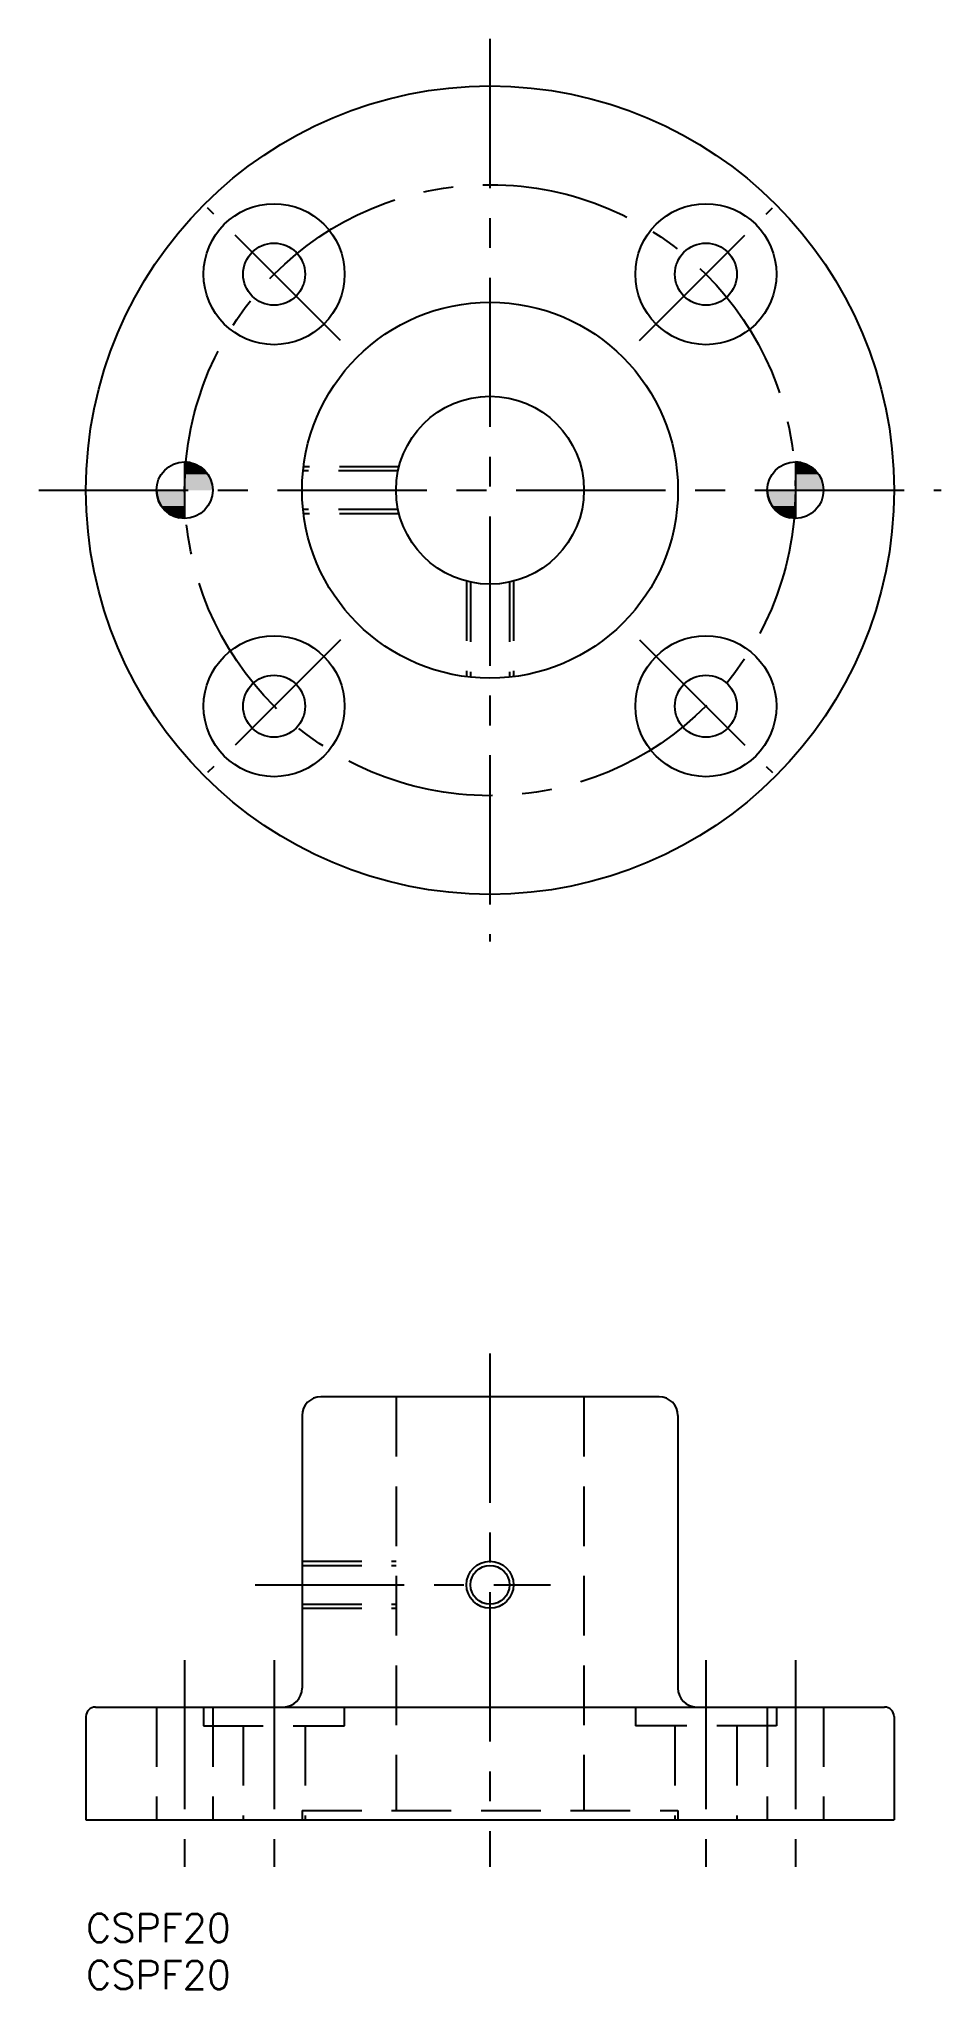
# Model space of a CAD drawing. Extents: x -5 to 91, y -8 to 199.
import ezdxf

# ---------------------------------------------------------------- set-up
doc = ezdxf.new("R2010")
doc.units = 0
doc.header["$LTSCALE"] = 0.5
doc.linetypes.add('CENTER', pattern=[50.8, 31.75, -6.35, 6.35, -6.35])
doc.linetypes.add('DASHED', pattern=[19.05, 12.7, -6.35])
for name, color, linetype in [('MSM_CENTER', 1, 'CENTER'), ('MSM_CONTINUOUS', 7, 'CONTINUOUS'), ('MSM_DASHED', 4, 'DASHED'), ('MSM_NARROW', 5, 'CONTINUOUS'), ('MSM_PART_NUMBER', 7, 'CONTINUOUS')]:
    doc.layers.add(name, color=color, linetype=linetype)
doc.styles.get("Standard").update_dxf_attribs({"font": 'txt.shx', "height": 4, "bigfont": 'bigfont.shx'})

# ---------------------------------------------------------------- blocks, each defined once
blk = doc.blocks.new('*U10')
at = {"layer": 'MSM_PART_NUMBER'}
blk.add_text('CSPF20', height=3, dxfattribs=at).set_placement((0, -3))
blk = doc.blocks.new('*U11')
at = {"layer": 'MSM_PART_NUMBER'}
blk.add_text('CSPF20', height=3, dxfattribs=at).set_placement((0, -8))
blk = doc.blocks.new('*U12')
at = {"layer": 'MSM_CONTINUOUS', "linetype": 'CONTINUOUS'}
for p, q in [((10.5, 154.45), (10.5, 154.39)), ((11.09, 154.39), (10.5, 154.45)), ((10.5, 154.39), (10.5, 154.22)), ((10.5, 154.22), (10.5, 153.94)), ((10.5, 153.94), (10.5, 153.57)), ((10.5, 153.57), (10.5, 153.12)), ((11.09, 154.39), (11.65, 154.22)), ((11.65, 154.22), (12.17, 153.94)), ((12.17, 153.94), (12.62, 153.57)), ((12.62, 153.57), (12.99, 153.12)), ((7.5, 151.45), (7.56, 150.86)), ((10.5, 153.12), (10.5, 152.6)), ((10.5, 152.6), (10.5, 152.03)), ((10.5, 152.03), (10.5, 151.45)), ((10.5, 151.45), (10.5, 150.86)), ((12.99, 153.12), (13.27, 152.6)), ((13.27, 152.6), (13.44, 152.03)), ((13.44, 152.03), (13.5, 151.45)), ((7.56, 150.86), (7.73, 150.3)), ((7.73, 150.3), (8.01, 149.78)), ((8.01, 149.78), (8.38, 149.33)), ((10.5, 150.86), (10.5, 150.3)), ((10.5, 150.3), (10.5, 149.78)), ((10.5, 149.78), (10.5, 149.33)), ((8.38, 149.33), (8.83, 148.95)), ((8.83, 148.95), (9.35, 148.68)), ((9.35, 148.68), (9.91, 148.51)), ((10.5, 148.45), (9.91, 148.51)), ((10.5, 149.33), (10.5, 148.95)), ((10.5, 148.95), (10.5, 148.68)), ((10.5, 148.68), (10.5, 148.51)), ((10.5, 148.51), (10.5, 148.45))]:
    blk.add_line(p, q, dxfattribs=at)
for points in [[(10.5, 154.45), (10.5, 154.39), (11.09, 154.39)], [(10.5, 154.39), (10.5, 154.22), (11.65, 154.22)], [(10.5, 154.22), (10.5, 153.94), (12.17, 153.94)], [(10.5, 153.94), (10.5, 153.57), (12.62, 153.57)], [(10.5, 153.57), (10.5, 153.12), (12.99, 153.12)], [(7.5, 151.45), (7.56, 150.86), (10.5, 150.86)], [(10.5, 153.12), (10.5, 152.6), (13.27, 152.6)], [(10.5, 152.6), (10.5, 152.03), (13.44, 152.03)], [(10.5, 152.03), (10.5, 151.45), (13.5, 151.45)], [(7.56, 150.86), (7.73, 150.3), (10.5, 150.3)], [(7.73, 150.3), (8.01, 149.78), (10.5, 149.78)], [(8.01, 149.78), (8.38, 149.33), (10.5, 149.33)], [(8.38, 149.33), (8.83, 148.95), (10.5, 148.95)], [(8.83, 148.95), (9.35, 148.68), (10.5, 148.68)], [(9.35, 148.68), (9.91, 148.51), (10.5, 148.51)]]:
    blk.add_solid(points, dxfattribs=at)
at = {"layer": 'MSM_CONTINUOUS', "linetype": 'CONTINUOUS', "extrusion": (0, 0, -1)}
for points in [[(-10.5, 154.39), (-11.09, 154.39), (-11.65, 154.22)], [(-10.5, 154.22), (-11.65, 154.22), (-12.17, 153.94)], [(-10.5, 153.94), (-12.17, 153.94), (-12.62, 153.57)], [(-10.5, 153.57), (-12.62, 153.57), (-12.99, 153.12)], [(-7.5, 151.45), (-10.5, 151.45), (-10.5, 150.86)], [(-10.5, 153.12), (-12.99, 153.12), (-13.27, 152.6)], [(-10.5, 152.6), (-13.27, 152.6), (-13.44, 152.03)], [(-10.5, 152.03), (-13.44, 152.03), (-13.5, 151.45)], [(-7.56, 150.86), (-10.5, 150.86), (-10.5, 150.3)], [(-7.73, 150.3), (-10.5, 150.3), (-10.5, 149.78)], [(-8.01, 149.78), (-10.5, 149.78), (-10.5, 149.33)], [(-8.38, 149.33), (-10.5, 149.33), (-10.5, 148.95)], [(-8.83, 148.95), (-10.5, 148.95), (-10.5, 148.68)], [(-9.35, 148.68), (-10.5, 148.68), (-10.5, 148.51)], [(-9.91, 148.51), (-10.5, 148.51), (-10.5, 148.45)]]:
    blk.add_solid(points, dxfattribs=at)
blk = doc.blocks.new('*U13')
at = {"layer": 'MSM_CONTINUOUS', "linetype": 'CONTINUOUS'}
for p, q in [((75.5, 154.45), (75.5, 154.39)), ((76.09, 154.39), (75.5, 154.45)), ((75.5, 154.39), (75.5, 154.22)), ((75.5, 154.22), (75.5, 153.94)), ((75.5, 153.94), (75.5, 153.57)), ((75.5, 153.57), (75.5, 153.12)), ((76.09, 154.39), (76.65, 154.22)), ((76.65, 154.22), (77.17, 153.94)), ((77.17, 153.94), (77.62, 153.57)), ((77.62, 153.57), (77.99, 153.12)), ((72.5, 151.45), (72.56, 150.86)), ((75.5, 153.12), (75.5, 152.6)), ((75.5, 152.6), (75.5, 152.03)), ((75.5, 152.03), (75.5, 151.45)), ((75.5, 151.45), (75.5, 150.86)), ((77.99, 153.12), (78.27, 152.6)), ((78.27, 152.6), (78.44, 152.03)), ((78.44, 152.03), (78.5, 151.45)), ((72.56, 150.86), (72.73, 150.3)), ((72.73, 150.3), (73.01, 149.78)), ((73.01, 149.78), (73.38, 149.33)), ((75.5, 150.86), (75.5, 150.3)), ((75.5, 150.3), (75.5, 149.78)), ((75.5, 149.78), (75.5, 149.33)), ((73.38, 149.33), (73.83, 148.95)), ((73.83, 148.95), (74.35, 148.68)), ((74.35, 148.68), (74.91, 148.51)), ((75.5, 148.45), (74.91, 148.51)), ((75.5, 149.33), (75.5, 148.95)), ((75.5, 148.95), (75.5, 148.68)), ((75.5, 148.68), (75.5, 148.51)), ((75.5, 148.51), (75.5, 148.45))]:
    blk.add_line(p, q, dxfattribs=at)
for points in [[(75.5, 154.45), (75.5, 154.39), (76.09, 154.39)], [(75.5, 154.39), (75.5, 154.22), (76.65, 154.22)], [(75.5, 154.22), (75.5, 153.94), (77.17, 153.94)], [(75.5, 153.94), (75.5, 153.57), (77.62, 153.57)], [(75.5, 153.57), (75.5, 153.12), (77.99, 153.12)], [(72.5, 151.45), (72.56, 150.86), (75.5, 150.86)], [(75.5, 153.12), (75.5, 152.6), (78.27, 152.6)], [(75.5, 152.6), (75.5, 152.03), (78.44, 152.03)], [(75.5, 152.03), (75.5, 151.45), (78.5, 151.45)], [(72.56, 150.86), (72.73, 150.3), (75.5, 150.3)], [(72.73, 150.3), (73.01, 149.78), (75.5, 149.78)], [(73.01, 149.78), (73.38, 149.33), (75.5, 149.33)], [(73.38, 149.33), (73.83, 148.95), (75.5, 148.95)], [(73.83, 148.95), (74.35, 148.68), (75.5, 148.68)], [(74.35, 148.68), (74.91, 148.51), (75.5, 148.51)]]:
    blk.add_solid(points, dxfattribs=at)
at = {"layer": 'MSM_CONTINUOUS', "linetype": 'CONTINUOUS', "extrusion": (0, 0, -1)}
for points in [[(-75.5, 154.39), (-76.09, 154.39), (-76.65, 154.22)], [(-75.5, 154.22), (-76.65, 154.22), (-77.17, 153.94)], [(-75.5, 153.94), (-77.17, 153.94), (-77.62, 153.57)], [(-75.5, 153.57), (-77.62, 153.57), (-77.99, 153.12)], [(-72.5, 151.45), (-75.5, 151.45), (-75.5, 150.86)], [(-75.5, 153.12), (-77.99, 153.12), (-78.27, 152.6)], [(-75.5, 152.6), (-78.27, 152.6), (-78.44, 152.03)], [(-75.5, 152.03), (-78.44, 152.03), (-78.5, 151.45)], [(-72.56, 150.86), (-75.5, 150.86), (-75.5, 150.3)], [(-72.73, 150.3), (-75.5, 150.3), (-75.5, 149.78)], [(-73.01, 149.78), (-75.5, 149.78), (-75.5, 149.33)], [(-73.38, 149.33), (-75.5, 149.33), (-75.5, 148.95)], [(-73.83, 148.95), (-75.5, 148.95), (-75.5, 148.68)], [(-74.35, 148.68), (-75.5, 148.68), (-75.5, 148.51)], [(-74.91, 148.51), (-75.5, 148.51), (-75.5, 148.45)]]:
    blk.add_solid(points, dxfattribs=at)

msp = doc.modelspace()

# ---------------------------------------------------------------- linework, layer by layer
at = {"layer": 'MSM_CENTER'}
for p, q in [((43, 199.45), (43, 103.45)), ((27.09, 167.36), (12.95, 181.5)), ((58.91, 167.36), (73.05, 181.5)), ((-5, 151.45), (91, 151.45)), ((27.09, 135.54), (12.95, 121.4)), ((58.91, 135.54), (73.05, 121.4)), ((43, 59.6), (43, 5)), ((18, 35), (49.44, 35)), ((10.5, 27), (10.5, 5)), ((20.02, 27), (20.02, 5)), ((65.98, 27), (65.98, 5)), ((75.5, 27), (75.5, 5))]:
    msp.add_line(p, q, dxfattribs=at)
msp.add_circle((43, 151.45), 32.5, dxfattribs=at)
at = {"layer": 'MSM_CONTINUOUS'}
for p, q in [((61, 55), (25, 55)), ((23, 53), (23, 24)), ((63, 53), (63, 24)), ((0, 21), (0, 10)), ((1, 22), (85, 22)), ((86, 21), (86, 10)), ((0, 10), (86, 10))]:
    msp.add_line(p, q, dxfattribs=at)
for centre, radius in [((43, 151.45), 43), ((20.02, 174.43), 7.5), ((65.98, 174.43), 7.5), ((20.02, 174.43), 3.3), ((65.98, 174.43), 3.3), ((43, 151.45), 20), ((43, 151.45), 10), ((10.5, 151.45), 3), ((75.5, 151.45), 3), ((20.02, 128.47), 7.5), ((65.98, 128.47), 7.5), ((20.02, 128.47), 3.3), ((65.98, 128.47), 3.3), ((43, 35), 2.07)]:
    msp.add_circle(centre, radius, dxfattribs=at)
for centre, radius, start, end in [((25, 53), 2, 90, 180), ((61, 53), 2, 0, 90), ((21, 24), 2, 270, 0), ((65, 24), 2, 180, 270), ((1, 21), 1, 90, 180), ((85, 21), 1, 0, 90)]:
    msp.add_arc(centre, radius, start, end, dxfattribs=at)
at = {"layer": 'MSM_DASHED'}
for p, q in [((33.22, 153.52), (23.11, 153.52)), ((33.32, 153.95), (23.16, 153.95)), ((33.22, 149.38), (23.11, 149.38)), ((33.32, 148.95), (23.16, 148.95)), ((40.5, 141.77), (40.5, 131.61)), ((40.93, 141.66), (40.93, 131.56)), ((45.07, 141.66), (45.07, 131.56)), ((45.5, 141.77), (45.5, 131.61)), ((33, 55), (33, 11)), ((53, 55), (53, 11)), ((23, 37.5), (33, 37.5)), ((23, 37.07), (33, 37.07)), ((23, 32.93), (33, 32.93)), ((23, 32.5), (33, 32.5)), ((7.5, 22), (7.5, 10)), ((12.52, 22), (12.52, 20)), ((13.5, 22), (13.5, 10)), ((27.52, 20), (27.52, 22)), ((58.48, 22), (58.48, 20)), ((72.5, 22), (72.5, 10)), ((73.48, 22), (73.48, 20)), ((78.5, 22), (78.5, 10)), ((12.52, 20), (27.52, 20)), ((16.72, 20), (16.72, 10)), ((23.32, 20), (23.32, 10)), ((73.48, 20), (58.48, 20)), ((62.68, 20), (62.68, 10)), ((69.28, 20), (69.28, 10)), ((23, 11), (63, 11)), ((23, 11), (23, 10)), ((63, 11), (63, 10))]:
    msp.add_line(p, q, dxfattribs=at)
at = {"layer": 'MSM_NARROW'}
msp.add_circle((43, 35), 2.5, dxfattribs=at)

# ---------------------------------------------------------------- block references
at = {"layer": 'MSM_CONTINUOUS', "linetype": 'CONTINUOUS'}
for name in ['*U12', '*U13']:
    msp.add_blockref(name, (0, 0), dxfattribs=at)
at = {"layer": 'MSM_CONTINUOUS'}
for name in ['*U10', '*U11']:
    msp.add_blockref(name, (0, 0), dxfattribs=at)

doc.saveas('drawing.dxf')
